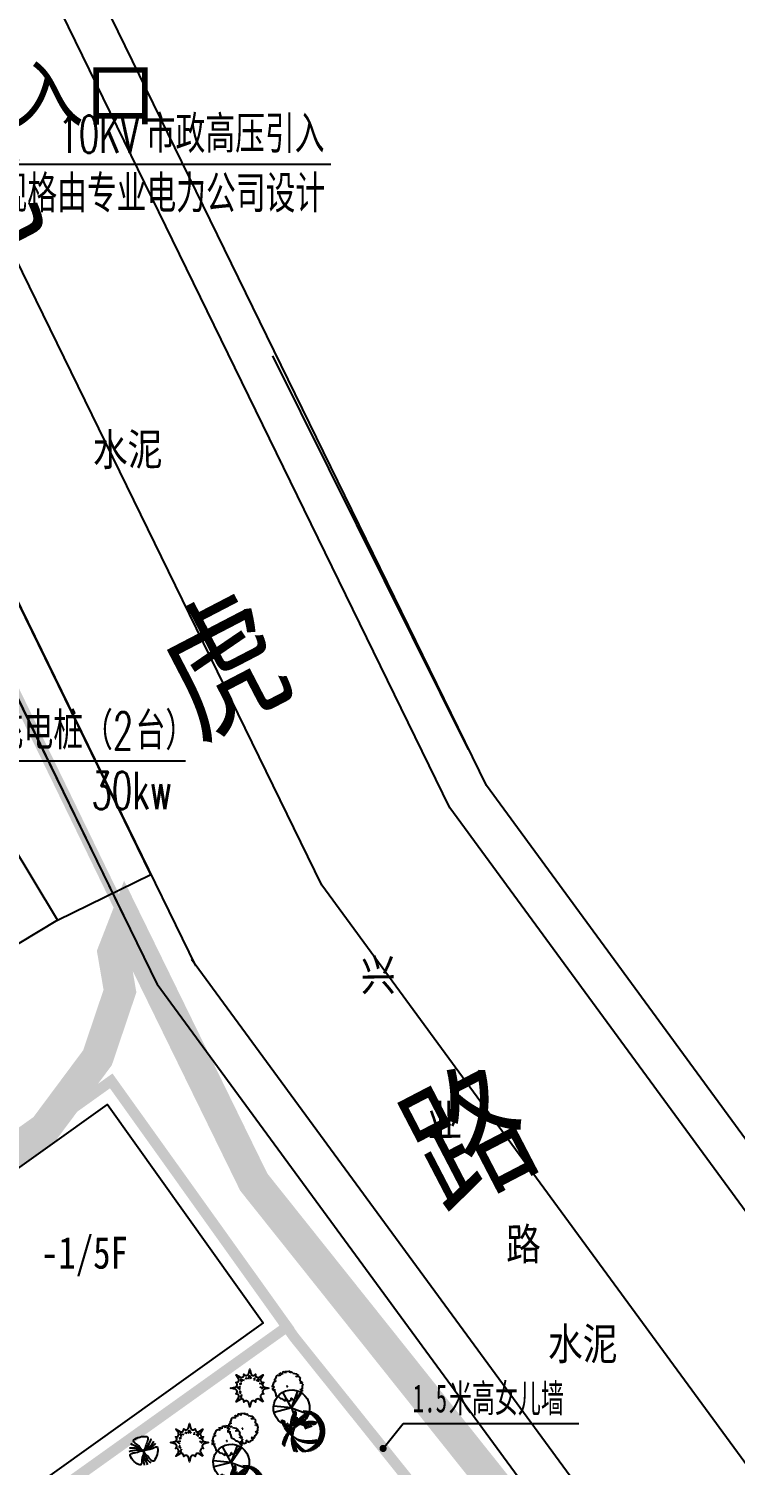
# Model space of a CAD drawing. Extents: x -809667 to 586099, y 3084146 to 3634412.
# Drawn here: x 381329.1 to 381362.3, y 3086139.5 to 3086207 of the extents above; entities that cross this region are included whole.
import ezdxf
from ezdxf.enums import TextEntityAlignment as Align

# ---------------------------------------------------------------- set-up
doc = ezdxf.new("R2010")
doc.units = 0
doc.header["$LTSCALE"] = 0.5
doc.linetypes.add('CONTINOUS', pattern=[0])
doc.layers.get('0').update_dxf_attribs({"linetype": 'CONTINUOUS'})
for name, color, linetype in [('A-S-TREE', 95, 'CONTINUOUS'), ('DIM-动力', 3, 'CONTINUOUS'), ('DIM-照明', 3, 'CONTINUOUS'), ('TREE', 3, 'CONTINUOUS'), ('文字', 7, 'CONTINUOUS'), ('树木', 94, 'CONTINUOUS')]:
    doc.layers.add(name, color=color, linetype=linetype)
doc.styles.add('-宋体', font='', dxfattribs={"width": 0.6})
doc.styles.add('_TEL_DIM', font='SIMPLEX', dxfattribs={"width": 0.8, "height": 3.5, "bigfont": 'HZTXT'})
doc.styles.add('DIMST', font='', dxfattribs={"width": 0.8})
doc.styles.add('HZ', font='', dxfattribs={"width": 0.8})
doc.styles.add('宋体', font='')
doc.styles.get('-宋体').set_extended_font_data('NSimSun')
doc.styles.get('DIMST').set_extended_font_data('SimSun')
doc.styles.get('HZ').set_extended_font_data('NSimSun')
doc.styles.get('宋体').set_extended_font_data('SimSun')

# ---------------------------------------------------------------- blocks, each defined once
blk = doc.blocks.new('TREE1')
at = {"layer": 'A-S-TREE', "color": 0}
for p, q in [((-50, 23), (36, 4021)), ((-49, 22), (-3255, -2371)), ((-50, 23), (-3120, 2586)), ((-49, 23), (-2621, -3042)), ((-50, 23), (629, -3920)), ((-50, 23), (3590, -1636)), ((-50, 23), (3937, -304))]:
    blk.add_line(p, q, dxfattribs=at)
blk.add_ellipse((-50, 22), major_axis=(4000, 0), ratio=0.9999998, dxfattribs=at)
blk = doc.blocks.new('T-7')
at = {"layer": 'TREE', "color": 8, "ltscale": 200, "xscale": 0.4020618556701031, "yscale": 0.4020618556701031, "zscale": 0.4020618556701031, "rotation": 199.2879054791862}
blk.add_blockref('TREE1', (4, 110), dxfattribs=at)
blk = doc.blocks.new('红枫')
at = {"color": 0}
blk.add_lwpolyline([(1297, -1371), (924, -1143, 0.6654953), (552, -1412, 0.6654953), (98, -1485), (-4, -1910), (-107, -1485, 0.6654953), (-561, -1412, 0.6654953), (-933, -1143), (-1306, -1371), (-1078, -998, 0.6654953), (-1348, -625, 0.6654953), (-1420, -172), (-1845, -69), (-1420, 34, 0.6654953), (-1348, 487, 0.6654953), (-1078, 859), (-1306, 1233), (-933, 1005, 0.6654953), (-561, 1274, 0.6654953), (-107, 1347), (-4, 1772), (98, 1347, 0.6654953), (552, 1274, 0.6654953), (924, 1005), (1297, 1233), (1069, 859, 0.6654953), (1339, 487, 0.6654953), (1411, 34), (1836, -69), (1411, -172, 0.6654953), (1339, -625, 0.6654953), (1069, -998)], format="xyb", close=True, dxfattribs=at)
blk.add_lwpolyline([(1297, -1371), (924, -1143, 0.6654953), (552, -1412, 0.6654953), (98, -1485), (-4, -1910), (-107, -1485, 0.6654953), (-561, -1412, 0.6654953), (-933, -1143), (-1306, -1371), (-1078, -998, 0.6654953), (-1348, -625, 0.6654953), (-1420, -172), (-1845, -69), (-1420, 34, 0.6654953), (-1348, 487, 0.6654953), (-1078, 859), (-1306, 1233), (-933, 1005, 0.6654953), (-561, 1274, 0.6654953), (-107, 1347), (-4, 1772), (98, 1347, 0.6654953), (552, 1274, 0.6654953), (924, 1005), (1297, 1233), (1069, 859, 0.6654953), (1339, 487, 0.6654953), (1411, 34), (1836, -69), (1411, -172, 0.6654953), (1339, -625, 0.6654953), (1069, -998)], format="xyb", close=True, dxfattribs=at)
for points in [[(-885, 61), (-1188, -9), (-931, -172)], [(-783, 372), (-962, 364), (-908, 217)], [(-783, 497), (-869, 784), (-550, 714)], [(-231, 823), (-394, 901), (-417, 777)], [(-137, 808), (-20, 1111), (120, 855)], [(462, 676), (478, 886), (369, 808)], [(618, 676), (836, 808), (797, 528)], [(891, 411), (1085, 388), (1023, 271)], [(968, 69), (1218, -32), (1085, -141)], [(-892, -336), (-994, -484), (-846, -561)], [(-783, -678), (-892, -911), (-737, -896)]]:
    blk.add_lwpolyline(points, dxfattribs=at)
blk = doc.blocks.new('03')
at = {"layer": '树木', "color": 0}
for p, q in [((-0.875, 1.043), (-1.045, 0.699)), ((-0.794, 1.14), (-0.951, 0.823)), ((-0.728, 1.204), (-0.881, 0.896)), ((-0.86, 0.779), (-0.766, 0.877)), ((-0.67, 1.254), (-0.82, 0.951)), ((-0.616, 1.295), (-0.765, 0.994)), ((-0.566, 1.329), (-0.714, 1.031)), ((-0.518, 1.358), (-0.665, 1.062)), ((-0.472, 1.383), (-0.618, 1.088)), ((-0.428, 1.405), (-0.573, 1.111)), ((-0.385, 1.424), (-0.53, 1.131)), ((-0.343, 1.441), (-0.488, 1.149)), ((-0.303, 1.456), (-0.447, 1.164)), ((-0.263, 1.468), (-0.407, 1.178)), ((-0.224, 1.479), (-0.367, 1.189)), ((-0.186, 1.489), (-0.329, 1.199)), ((-0.302, 0.9), (-0.254, 0.932)), ((-0.148, 1.496), (-0.291, 1.208)), ((-0.289, 0.833), (-0.251, 0.857)), ((-0.112, 1.503), (-0.254, 1.215)), ((-0.254, 0.932), (-0.216, 0.957)), ((-0.251, 0.857), (-0.221, 0.874)), ((-0.221, 0.874), (-0.196, 0.885)), ((-0.076, 1.508), (-0.218, 1.221)), ((-0.216, 0.957), (-0.187, 0.974)), ((-0.197, 1.084), (-0.062, 1.101)), ((-0.196, 0.885), (-0.172, 0.891)), ((-0.187, 0.974), (-0.161, 0.985)), ((-0.04, 1.512), (-0.182, 1.225)), ((-0.172, 0.891), (-0.147, 0.893)), ((-0.161, 0.985), (-0.138, 0.991)), ((-0.005, 1.516), (-0.147, 1.229)), ((-0.147, 0.893), (-0.118, 0.892)), ((-0.138, 0.991), (-0.113, 0.992)), ((-0.118, 0.892), (-0.081, 0.889)), ((-0.113, 0.992), (-0.083, 0.991)), ((0.029, 1.518), (-0.112, 1.231)), ((-0.083, 0.991), (-0.047, 0.988)), ((0.063, 1.519), (-0.078, 1.232)), ((0.097, 1.519), (-0.045, 1.233)), ((0.13, 1.518), (-0.011, 1.232)), ((0.163, 1.516), (0.021, 1.231)), ((0.195, 1.513), (0.054, 1.229)), ((0.227, 1.51), (0.086, 1.225)), ((0.258, 1.506), (0.117, 1.221)), ((0.289, 1.501), (0.148, 1.217)), ((0.32, 1.495), (0.179, 1.211)), ((0.35, 1.488), (0.209, 1.205)), ((0.38, 1.481), (0.239, 1.198)), ((0.409, 1.473), (0.269, 1.19)), ((0.438, 1.464), (0.298, 1.182)), ((0.467, 1.455), (0.327, 1.173)), ((0.496, 1.445), (0.356, 1.163)), ((0.524, 1.434), (0.384, 1.152)), ((0.552, 1.423), (0.412, 1.141)), ((0.579, 1.411), (0.44, 1.129)), ((0.606, 1.398), (0.467, 1.117)), ((0.633, 1.384), (0.494, 1.104)), ((0.66, 1.37), (0.521, 1.09)), ((0.686, 1.355), (0.547, 1.075)), ((0.712, 1.34), (0.573, 1.06)), ((0.737, 1.324), (0.598, 1.044)), ((0.762, 1.307), (0.624, 1.028)), ((0.787, 1.289), (0.649, 1.01)), ((0.811, 1.271), (0.673, 0.992)), ((0.835, 1.252), (0.697, 0.974)), ((0.859, 1.233), (0.721, 0.954)), ((0.883, 1.212), (0.745, 0.934)), ((0.906, 1.191), (0.768, 0.913)), ((0.928, 1.169), (0.791, 0.892)), ((0.95, 1.146), (0.813, 0.869)), ((0.972, 1.123), (0.835, 0.846)), ((0.994, 1.098), (0.857, 0.822)), ((1.015, 1.073), (0.878, 0.797)), ((1.035, 1.047), (0.899, 0.771)), ((1.055, 1.02), (0.919, 0.744)), ((1.075, 0.992), (0.939, 0.717)), ((1.094, 0.963), (0.958, 0.688)), ((1.112, 0.933), (0.977, 0.658)), ((1.13, 0.902), (0.995, 0.628)), ((1.148, 0.869), (1.012, 0.596)), ((-1.175, 0.191), (-1.137, 0.321)), ((-1.07, 0.184), (-1.066, 0.208)), ((-1.07, 0.157), (-1.07, 0.184)), ((-1.066, 0.123), (-1.07, 0.157)), ((-1.066, 0.208), (-1.058, 0.232)), ((-1.059, 0.078), (-1.066, 0.123)), ((-1.048, 0.021), (-1.059, 0.078)), ((-1.058, 0.232), (-1.045, 0.259)), ((-1.045, 0.259), (-1.028, 0.291)), ((-0.992, 0.113), (-0.988, 0.137)), ((-0.992, 0.086), (-0.992, 0.113)), ((-0.988, 0.052), (-0.992, 0.086)), ((-0.988, 0.137), (-0.98, 0.161)), ((-0.981, 0.007), (-0.988, 0.052)), ((-0.97, -0.05), (-0.981, 0.007)), ((-0.98, 0.161), (-0.967, 0.188)), ((-0.967, 0.188), (-0.95, 0.22)), ((-0.886, 0.022), (-0.881, 0.063)), ((-0.882, -0.016), (-0.886, 0.022)), ((-0.881, 0.063), (-0.867, 0.112)), ((-0.867, 0.112), (-0.846, 0.174)), ((-0.846, 0.174), (-0.816, 0.254)), ((-0.825, 0.57), (-0.808, 0.625)), ((-0.808, 0.625), (-0.795, 0.668)), ((-0.795, 0.668), (-0.782, 0.7)), ((-0.789, 0.471), (-0.772, 0.526)), ((-0.782, 0.7), (-0.769, 0.724)), ((-0.781, -0.035), (-0.776, 0.006)), ((-0.776, 0.006), (-0.763, 0.055)), ((-0.772, 0.526), (-0.759, 0.569)), ((-0.769, 0.724), (-0.755, 0.744)), ((-0.763, 0.055), (-0.741, 0.118)), ((-0.759, 0.569), (-0.746, 0.601)), ((-0.755, 0.744), (-0.737, 0.761)), ((-0.746, 0.601), (-0.733, 0.625)), ((-0.741, 0.118), (-0.711, 0.197)), ((-0.737, 0.761), (-0.713, 0.779)), ((-0.733, 0.625), (-0.719, 0.645)), ((-0.719, 0.645), (-0.701, 0.662)), ((-0.713, 0.779), (-0.683, 0.8)), ((-0.711, 0.308), (-0.708, 0.371)), ((-0.708, 0.371), (-0.704, 0.42)), ((-0.704, 0.42), (-0.696, 0.46)), ((-0.701, 0.662), (-0.677, 0.68)), ((-0.696, 0.46), (-0.681, 0.495)), ((-0.681, 0.495), (-0.658, 0.529)), ((-0.677, 0.68), (-0.647, 0.701)), ((-0.658, 0.529), (-0.623, 0.567)), ((-0.658, -0.001), (-0.636, 0.061)), ((-0.644, 0.21), (-0.642, 0.272)), ((-0.642, 0.272), (-0.637, 0.322)), ((-0.637, 0.322), (-0.629, 0.362)), ((-0.636, 0.061), (-0.606, 0.141)), ((-0.629, 0.362), (-0.615, 0.396)), ((-0.623, 0.567), (-0.576, 0.612)), ((-0.615, 0.396), (-0.591, 0.43)), ((-0.591, 0.43), (-0.557, 0.468)), ((-0.577, 0.111), (-0.575, 0.174)), ((-0.576, 0.612), (-0.512, 0.669)), ((-0.575, 0.174), (-0.571, 0.223)), ((-0.571, 0.223), (-0.563, 0.263)), ((-0.564, -0.042), (-0.542, 0.02)), ((-0.563, 0.263), (-0.548, 0.298)), ((-0.557, 0.468), (-0.509, 0.513)), ((-0.548, 0.298), (-0.525, 0.332)), ((-0.542, 0.02), (-0.512, 0.1)), ((-0.525, 0.332), (-0.49, 0.369)), ((-0.513, 0.031), (-0.511, 0.094)), ((-0.511, 0.094), (-0.507, 0.143)), ((-0.509, 0.513), (-0.445, 0.57)), ((-0.507, 0.143), (-0.498, 0.183)), ((-0.498, 0.183), (-0.484, 0.218)), ((-0.49, 0.369), (-0.442, 0.414)), ((-0.484, 0.218), (-0.46, 0.252)), ((-0.46, 0.252), (-0.426, 0.289)), ((-0.442, 0.414), (-0.379, 0.471)), ((-0.426, 0.289), (-0.378, 0.334)), ((-0.4, 0.285), (-0.358, 0.332)), ((-0.399, 0.387), (-0.358, 0.435)), ((-0.388, 0.506), (-0.347, 0.553)), ((-0.378, 0.625), (-0.337, 0.672)), ((-0.378, 0.334), (-0.314, 0.391)), ((-0.358, 0.435), (-0.323, 0.47)), ((-0.358, 0.332), (-0.324, 0.368)), ((-0.347, 0.553), (-0.313, 0.589)), ((-0.337, 0.801), (-0.289, 0.833)), ((-0.337, 0.672), (-0.302, 0.707)), ((-0.324, 0.368), (-0.292, 0.394)), ((-0.323, 0.47), (-0.292, 0.496)), ((-0.313, 0.589), (-0.281, 0.615)), ((-0.302, 0.707), (-0.271, 0.733)), ((-0.292, 0.496), (-0.259, 0.514)), ((-0.292, 0.394), (-0.259, 0.411)), ((-0.281, 0.615), (-0.248, 0.632)), ((-0.271, 0.733), (-0.237, 0.751)), ((-0.259, 0.514), (-0.219, 0.525)), ((-0.259, 0.411), (-0.219, 0.423)), ((-0.248, 0.632), (-0.208, 0.644)), ((-0.237, 0.751), (-0.198, 0.763)), ((-0.219, 0.525), (-0.169, 0.533)), ((-0.219, 0.423), (-0.169, 0.43)), ((-0.208, 0.644), (-0.158, 0.651)), ((-0.198, 0.763), (-0.148, 0.77)), ((-0.169, 0.533), (-0.103, 0.538)), ((-0.169, 0.43), (-0.104, 0.435)), ((-0.158, 0.651), (-0.092, 0.656)), ((-0.148, 0.77), (-0.082, 0.775)), ((-0.104, 0.435), (-0.018, 0.439)), ((-0.103, 0.538), (-0.018, 0.542)), ((-0.092, 0.656), (-0.007, 0.66)), ((-0.082, 0.775), (0.003, 0.779)), ((1.165, 0.835), (1.029, 0.562)), ((1.181, 0.8), (1.046, 0.528)), ((1.196, 0.764), (1.061, 0.492)), ((1.211, 0.725), (1.076, 0.454)), ((1.224, 0.685), (1.09, 0.415)), ((1.237, 0.643), (1.103, 0.373)), ((1.248, 0.599), (1.115, 0.33)), ((1.259, 0.552), (1.126, 0.284)), ((1.267, 0.502), (1.135, 0.235)), ((1.256, 0.074), (1.135, -0.17)), ((1.274, 0.449), (1.143, 0.183)), ((1.273, 0.175), (1.147, -0.078)), ((1.279, 0.391), (1.149, 0.127)), ((1.282, 0.328), (1.152, 0.066)), ((1.28, 0.257), (1.152, -0.001)), ((-0.969, -0.678), (-1.039, -0.562)), ((-0.93, -0.537), (-0.942, -0.502)), ((-0.919, -0.564), (-0.93, -0.537)), ((-0.908, -0.586), (-0.919, -0.564)), ((-0.893, -0.606), (-0.908, -0.586)), ((-0.872, -0.624), (-0.893, -0.606)), ((-0.871, -0.055), (-0.882, -0.016)), ((-0.845, -0.645), (-0.872, -0.624)), ((-0.852, -0.1), (-0.871, -0.055)), ((-0.825, -0.157), (-0.852, -0.1)), ((-0.807, -0.67), (-0.845, -0.645)), ((-0.825, -0.529), (-0.837, -0.494)), ((-0.814, -0.556), (-0.825, -0.529)), ((-0.803, -0.578), (-0.814, -0.556)), ((-0.758, -0.701), (-0.807, -0.67)), ((-0.788, -0.597), (-0.803, -0.578)), ((-0.767, -0.616), (-0.788, -0.597)), ((-0.778, -0.072), (-0.781, -0.035)), ((-0.766, -0.112), (-0.778, -0.072)), ((-0.733, -0.449), (-0.77, -0.372)), ((-0.74, -0.637), (-0.767, -0.616)), ((-0.747, -0.157), (-0.766, -0.112)), ((-0.72, -0.214), (-0.747, -0.157)), ((-0.703, -0.661), (-0.74, -0.637)), ((-0.702, -0.507), (-0.733, -0.449)), ((-0.653, -0.692), (-0.703, -0.661)), ((-0.675, -0.55), (-0.702, -0.507)), ((-0.676, -0.091), (-0.671, -0.05)), ((-0.673, -0.129), (-0.676, -0.091)), ((-0.648, -0.582), (-0.675, -0.55)), ((-0.662, -0.168), (-0.673, -0.129)), ((-0.671, -0.05), (-0.658, -0.001)), ((-0.642, -0.214), (-0.662, -0.168)), ((-0.62, -0.411), (-0.658, -0.334)), ((-0.618, -0.605), (-0.648, -0.582)), ((-0.615, -0.27), (-0.642, -0.214)), ((-0.589, -0.469), (-0.62, -0.411)), ((-0.582, -0.623), (-0.618, -0.605)), ((-0.562, -0.512), (-0.589, -0.469)), ((-0.582, -0.132), (-0.577, -0.091)), ((-0.579, -0.17), (-0.582, -0.132)), ((-0.536, -0.64), (-0.582, -0.623)), ((-0.568, -0.209), (-0.579, -0.17)), ((-0.577, -0.091), (-0.564, -0.042)), ((-0.549, -0.255), (-0.568, -0.209)), ((-0.535, -0.543), (-0.562, -0.512)), ((-0.522, -0.311), (-0.549, -0.255)), ((-0.507, -0.373), (-0.545, -0.296)), ((-0.476, -0.659), (-0.536, -0.64)), ((-0.506, -0.567), (-0.535, -0.543)), ((-0.476, -0.431), (-0.507, -0.373)), ((-0.469, -0.585), (-0.506, -0.567)), ((-0.449, -0.474), (-0.476, -0.431)), ((-0.423, -0.602), (-0.469, -0.585)), ((-0.413, -0.332), (-0.451, -0.255)), ((-0.422, -0.505), (-0.449, -0.474)), ((-0.363, -0.621), (-0.423, -0.602)), ((-0.393, -0.529), (-0.422, -0.505)), ((-0.382, -0.39), (-0.413, -0.332)), ((-0.356, -0.547), (-0.393, -0.529)), ((-0.355, -0.433), (-0.382, -0.39)), ((-0.31, -0.564), (-0.356, -0.547)), ((-0.328, -0.465), (-0.355, -0.433)), ((-0.299, -0.488), (-0.328, -0.465)), ((-0.25, -0.583), (-0.31, -0.564)), ((-0.262, -0.506), (-0.299, -0.488)), ((-0.216, -0.524), (-0.262, -0.506)), ((-0.156, -0.542), (-0.216, -0.524)), ((1.213, -0.081), (1.117, -0.275))]:
    blk.add_line(p, q, dxfattribs=at)
for centre, radius, start, end in [((1.13, 1.067), 2.01, 184.59177, 196.25179), ((1.529, 0.053), 2.01, 145.48401, 157.14403), ((0.455, 1.367), 2.01, 212.16698, 223.827), ((0.29, 0.822), 1.136, 196.25179, 217.13248), ((1.471, 1.716), 2.616, 217.13248, 227.84647), ((2.203, 0.341), 2.616, 178.02471, 188.7387), ((0.723, 0.392), 1.136, 157.14403, 178.02471), ((-1.525, 1.295), 2.429, 320.66259, 328.38436), ((-1.695, 1.287), 2.564, 324.07016, 331.6293), ((-0.615, 0.978), 1.543, 310.31558, 321.69699), ((-0.949, 1.103), 1.865, 321.66163, 330.58291), ((-0.255, 0.733), 1.141, 313.36984, 333.29532), ((-1.525, 1.295), 2.429, 328.38436, 336.10612), ((-1.695, 1.287), 2.564, 331.6293, 339.18844), ((-0.615, 0.978), 1.543, 321.69699, 333.0784), ((-0.949, 1.103), 1.865, 330.58291, 340.60142), ((-1.525, 1.295), 2.429, 336.10612, 341.99961), ((-1.695, 1.287), 2.564, 339.18844, 344.04936), ((-0.615, 0.978), 1.543, 333.0784, 341.8041), ((-1.037, 1.127), 2.015, 333.29532, 346.12813), ((-1.695, 1.287), 2.564, 344.04936, 348.91028), ((-1.525, 1.295), 2.429, 341.99961, 346.93833), ((-0.949, 1.103), 1.865, 340.60142, 347.74902), ((-0.615, 0.978), 1.543, 341.8041, 348.66506), ((-0.719, 1.316), 2.01, 259.20069, 270.86071), ((-0.176, 0.762), 1.136, 223.827, 244.70769), ((-0.706, 0.442), 1.136, 270.86071, 291.7414), ((0.457, 2.1), 2.616, 244.70769, 255.42168), ((2.109, 0.327), 2.521, 188.7387, 199.65315), ((1.426, 0.349), 1.865, 199.02366, 207.94494), ((1.834, 0.799), 2.429, 206.94591, 214.66767), ((1.894, 0.958), 2.564, 210.35347, 217.91262), ((1.177, 0.094), 1.543, 196.59889, 207.9803), ((1.407, 1.646), 2.521, 227.84647, 238.76092), ((-1.254, 1.817), 2.616, 291.7414, 302.45539), ((0.808, -0.138), 1.141, 199.65315, 219.57863), ((1.426, 0.349), 1.865, 207.94494, 216.86622), ((0.433, 2.009), 2.521, 255.42168, 266.33613), ((1.177, 0.094), 1.543, 207.9803, 219.36171), ((1.834, 0.799), 2.429, 214.66767, 222.38943), ((1.894, 0.958), 2.564, 217.91262, 225.47176), ((0.863, 1.233), 1.865, 238.13143, 247.05271), ((0.896, 1.839), 2.429, 246.05367, 253.77543), ((1.426, 0.349), 1.865, 216.86622, 226.88474), ((0.842, 2.001), 2.564, 249.46124, 257.02038), ((0.831, 0.877), 1.543, 235.70666, 247.08806), ((0.142, 1.391), 1.865, 265.70664, 274.62791), ((1.834, 0.799), 2.429, 222.38943, 228.28292), ((-0.11, 1.943), 2.429, 273.62888, 281.35064), ((-0.232, 2.062), 2.564, 277.03645, 284.59559), ((0.278, 1.061), 1.543, 263.28187, 274.66327), ((0.691, 0.465), 1.141, 238.76092, 258.6864), ((0.863, 1.233), 1.865, 247.05271, 255.97398), ((-1.203, 1.737), 2.521, 302.45539, 313.36984), ((0.896, 1.839), 2.429, 253.77543, 261.4972), ((0.831, 0.877), 1.543, 247.08806, 258.46947), ((0.842, 2.001), 2.564, 257.02038, 264.57952), ((0.345, 0.631), 1.141, 266.33613, 286.26161), ((0.142, 1.391), 1.865, 274.62791, 283.54919), ((-0.949, 1.103), 1.865, 312.74035, 321.66163), ((-0.11, 1.943), 2.429, 281.35064, 289.07241), ((0.278, 1.061), 1.543, 274.66327, 286.04468), ((0.863, 1.233), 1.865, 255.97398, 265.9925), ((-0.232, 2.062), 2.564, 284.59559, 292.15473), ((0.863, 1.323), 2.015, 258.6864, 271.51921), ((0.831, 0.877), 1.543, 258.46947, 267.19518), ((0.896, 1.839), 2.429, 261.4972, 267.39069), ((0.142, 1.391), 1.865, 283.54919, 293.56771), ((0.842, 2.001), 2.564, 264.57952, 269.44044), ((0.1, 1.47), 2.015, 286.26161, 299.09442), ((-0.11, 1.943), 2.429, 289.07241, 294.9659), ((0.278, 1.061), 1.543, 286.04468, 294.77039), ((0.863, 1.233), 1.865, 265.9925, 273.1401), ((-0.232, 2.062), 2.564, 292.15473, 297.01565), ((0.831, 0.877), 1.543, 267.19518, 274.05614), ((0.896, 1.839), 2.429, 267.39069, 272.3294), ((0.842, 2.001), 2.564, 269.44044, 274.30136), ((0.142, 1.391), 1.865, 293.56771, 300.71531), ((-0.11, 1.943), 2.429, 294.9659, 299.90461), ((0.278, 1.061), 1.543, 294.77039, 301.63135), ((-0.232, 2.062), 2.564, 297.01565, 301.87657), ((1.483, 0.42), 2.015, 219.57863, 232.41145), ((1.177, 0.094), 1.543, 219.36171, 228.08742), ((1.894, 0.958), 2.564, 225.47176, 230.33268), ((1.177, 0.094), 1.543, 228.08742, 234.94837), ((1.426, 0.349), 1.865, 226.88474, 234.03234), ((1.834, 0.799), 2.429, 228.28292, 233.22164), ((1.894, 0.958), 2.564, 230.33268, 235.1936)]:
    blk.add_arc(centre, radius, start, end, dxfattribs=at)
blk = doc.blocks.new('*E54')
at = {"layer": 'TREE', "color": 0}
blk.add_ellipse((-2.37, 3.56), major_axis=(2.7, 1.39), ratio=1, start_param=0.518575, end_param=0.519414, dxfattribs=at)
blk = doc.blocks.new('A$C4C586FE1')
at = {"layer": 'TREE', "color": 0}
for p, q in [((1100, 2801), (873, 2660)), ((1294, 2743), (1193, 2819)), ((1261, 2599), (1294, 2743)), ((1418, 2836), (1389, 2617)), ((1787, 2660), (1418, 2836)), ((173, 1443), (0, 1425)), ((0, 1425), (27, 1279)), ((6, 1547), (198, 1550)), ((171, 1878), (16, 1628)), ((208, 2079), (171, 1878)), ((198, 1550), (173, 1443)), ((330, 2136), (208, 2079)), ((514, 2441), (288, 2276)), ((288, 2276), (288, 2250)), ((288, 2250), (484, 2157)), ((422, 2031), (330, 2136)), ((484, 2157), (422, 2031)), ((570, 2555), (514, 2441)), ((785, 2557), (585, 2566)), ((842, 2436), (785, 2557)), ((885, 2449), (842, 2436)), ((873, 2660), (885, 2449)), ((1389, 2617), (1261, 2599)), ((1875, 2686), (1787, 2660)), ((2108, 2532), (1875, 2686)), ((2261, 2516), (2108, 2532)), ((2273, 2551), (2261, 2516)), ((2411, 2297), (2336, 2500)), ((2434, 2275), (2411, 2297)), ((2565, 2086), (2434, 2275)), ((2577, 1905), (2565, 2086)), ((2688, 2051), (2577, 1905)), ((2666, 1735), (2772, 1843)), ((2724, 1646), (2666, 1735)), ((2799, 1744), (2724, 1646)), ((2788, 1244), (2821, 1629)), ((27, 1279), (67, 1102)), ((67, 988), (67, 1102)), ((67, 988), (157, 906)), ((335, 852), (122, 842)), ((123, 841), (320, 727)), ((157, 906), (291, 931)), ((291, 931), (335, 852)), ((320, 727), (414, 564)), ((414, 564), (369, 464)), ((513, 326), (783, 402)), ((827, 368), (610, 253)), ((783, 402), (827, 368)), ((1176, 133), (821, 132)), ((1176, 133), (1302, 10)), ((1302, 10), (1413, 132)), ((1413, 132), (1432, 0)), ((1540, 5), (1587, 59)), ((1587, 59), (1859, 85)), ((1826, 254), (2000, 124)), ((1859, 85), (1826, 254)), ((2130, 415), (2352, 350)), ((2132, 192), (2130, 415)), ((2275, 501), (2371, 599)), ((2419, 413), (2275, 501)), ((2371, 599), (2563, 580)), ((2632, 1202), (2788, 1244)), ((2635, 1086), (2632, 1202)), ((2775, 1105), (2635, 1086)), ((2643, 702), (2702, 978)), ((2702, 978), (2775, 1105))]:
    blk.add_line(p, q, dxfattribs=at)
at = {"layer": 'TREE', "color": 0, "extrusion": (0, 0, -1)}
for major_axis, start_param, end_param in [((1003, 1003), -1.0118049, -0.9451144), ((1003, 1003), 4.0179908, 4.0754248), ((1003, 1003), -1.4266291, -1.4132158), ((1003, 1003), -0.1392478, -0.0819607), ((839, 1144), 0.475418, 0.6338348), ((1003, 1003), 0.553886, 0.636541), ((839, 1143), 3.2004333, 3.3408831), ((839, 1144), 2.942836, 3.1151568), ((1003, 1003), 2.2703374, 2.3464274), ((1003, 1003), 1.8291007, 1.9341647), ((1003, 1003), 1.5734012, 1.6381533), ((1003, 1003), 1.3149332, 1.4176353)]:
    blk.add_ellipse((1418, 1418), major_axis=major_axis, ratio=1, start_param=start_param, end_param=end_param, dxfattribs=at)
at = {"layer": 'TREE', "color": 0, "linetype": 'Continuous'}
for start_param, end_param in [(0.0134102, 3.1550028), (3.1550028, 6.2965955)]:
    blk.add_ellipse((1466, 1447), major_axis=(19.2, 19.2), ratio=1, start_param=start_param, end_param=end_param, dxfattribs=at)
at = {"layer": 'TREE', "color": 8, "linetype": 'CONTINOUS', "extrusion": (0, 0, -1), "xscale": 467.4085850556439, "yscale": 467.4085850556439, "zscale": -467.4085850556439, "rotation": 278.9250190116231}
blk.add_blockref('*E54', (-2893, 66), dxfattribs=at)
blk = doc.blocks.new('白玉兰')
at = {"color": 0}
for centre, radius, start, end in [((-559, -2135), 2214, 76.70325, 111.40179), ((-1148, -2037), 2310, 61.625, 95.14911), ((-4729, -6984), 8429, 56.1879, 65.279), ((4371, -556), 4392, 172.1708, 190.66767), ((-713, 1844), 1941, 291.82137, 332.63459), ((-478, 2077), 2115, 283.29933, 320.85284), ((-1261, 1665), 2054, 309.39345, 347.16547), ((2827, 107), 2821, 182.25436, 209.88683), ((2146, 475), 2185, 193.30629, 228.41072)]:
    blk.add_arc(centre, radius, start, end, dxfattribs=at)
for points in [[(-33, 16), (-233, 73), (-342, 562), (-1254, 922), (-425, 1375), (-33, 1392), (376, 1386), (477, 1091), (236, 716), (185, 277), (29, 67), (-7, 18)], [(36, -22), (99, -220), (-250, -580), (-51, -1540), (-885, -1095), (-1114, -777), (-1334, -432), (-1142, -186), (-697, -181), (-301, 17), (-41, 2), (21, -1)], [(8, 31), (155, 177), (635, 34), (1395, 653), (1385, -291), (1209, -641), (1004, -995), (697, -939), (487, -546), (129, -287), (22, -49), (-3, 7)]]:
    blk.add_open_spline(points, degree=3, knots=[0, 0, 0, 0, 621.9897777, 1340.9445447, 1869.0077365, 2592.4274553, 2798.699245, 2915.8275963, 3435.2615023, 4029.7712897, 4212.3005181, 4212.3005181, 4212.3005181, 4212.3005181], dxfattribs=at)
blk = doc.blocks.new('23424')
at = {"layer": '文字', "color": 8, "linetype": 'Continuous'}
for p, q in [((382091.434, 3087668.01), (382092.382, 3087669.179)), ((382092.382, 3087669.179), (382100.628, 3087669.179))]:
    blk.add_line(p, q, dxfattribs=at)
at = {"layer": '文字', "color": 8, "linetype": 'Continuous', "flags": 128}
for points in [[(382088.556, 3087694.474), (382030.602, 3087813.085), (382022.455, 3087829.965), (382022.455, 3087829.965)], [(382119.177, 3087667.917), (382096.29, 3087699.147), (382038.698, 3087817.016), (382032.878, 3087829.965), (382032.878, 3087829.074)], [(382117.564, 3087666.735), (382094.571, 3087698.109), (382036.899, 3087816.143), (382031.079, 3087828.202), (382031.079, 3087828.202)], [(381912.248, 3087729.697), (381918.707, 3087733.797), (382022.971, 3087808.807), (382079.34, 3087692.818)], [(382063.096, 3087726.081), (382080.822, 3087689.802)], [(382120.156, 3087651.356), (382088.556, 3087694.474)], [(382122.39, 3087633.083), (382080.822, 3087689.802)]]:
    blk.add_lwpolyline(points, dxfattribs=at)
for points, const_width in [([(381912.248, 3087729.697), (381918.707, 3087733.797), (382022.971, 3087808.807), (382085.251, 3087680.655), (382122.979, 3087633.36), (381994.673, 3087618.736), (381946.121, 3087613.203), (381925.771, 3087600.48), (381864.955, 3087697.754), (381885.305, 3087710.477), (381885.305, 3087710.477), (381885.305, 3087710.477), (381912.248, 3087729.697)], 0.5), ([(381946.121, 3087613.203), (381994.673, 3087618.736), (382122.979, 3087633.36), (382085.357, 3087680.522), (382079.341, 3087692.816), (382078.756, 3087691.314), (382079.068, 3087689.497), (382078.011, 3087686.364), (382075.533, 3087683.035), (382011.093, 3087637.014), (382008.188, 3087643.04), (381997.553, 3087635.653), (381988.443, 3087636.172), (381958.673, 3087631.192)], 1.5)]:
    blk.add_lwpolyline(points, dxfattribs=dict(at, const_width=const_width))
for points in [[(382051.851, 3087722.933, 0.364137), (382047.696, 3087713.782), (382057.396, 3087690.195, 0.483298), (382066.433, 3087687.595), (382066.995, 3087687.934), (382059.276, 3087700.736), (382068.14, 3087706.081), (382076.128, 3087692.834), (382080.519, 3087694.979), (382066.856, 3087722.941, 0.392415), (382059.242, 3087725.88), (382051.851, 3087722.933)], [(382051.851, 3087722.933), (382059.242, 3087725.88, -0.392415), (382066.856, 3087722.941), (382082.619, 3087690.68), (382082.62, 3087690.678)], [(382100.035, 3087657.278), (382101.516, 3087658.461, 0.402203), (382102.247, 3087663.951), (382082.436, 3087690.984)]]:
    blk.add_lwpolyline(points, format="xyb", dxfattribs=at)
at = {"layer": '文字', "color": 8, "linetype": 'Continuous'}
blk.add_lwpolyline([(382086.241, 3087719.34), (382095.427, 3087700.842)], dxfattribs=at)
blk.add_lwpolyline([(382068.14, 3087706.081), (382076.128, 3087692.834), (382067.264, 3087687.489), (382059.276, 3087700.736)], close=True, dxfattribs=at)
at = {"layer": '文字', "color": 8, "linetype": 'Continuous', "const_width": 0.5, "flags": 128}
for points in [[(382031.375, 3087651.509), (382078.657, 3087685.277), (382087.259, 3087673.233), (382095.357, 3087663.139), (382111.738, 3087642.615), (382108.052, 3087633.691), (382034.372, 3087625.273)], [(382045.953, 3087661.92), (382078.657, 3087685.277), (382086.92, 3087673.728), (382073.899, 3087664.429), (382074.771, 3087663.208), (382072.167, 3087661.349), (382071.295, 3087662.569), (382056.81, 3087652.224), (382057.682, 3087651.004), (382055.077, 3087649.144)]]:
    blk.add_lwpolyline(points, close=True, dxfattribs=at)
at = {"layer": '文字', "color": 8, "linetype": 'Continuous', "flags": 128}
blk.add_lwpolyline([(382047.069, 3087661.734), (382078.481, 3087684.167), (382085.804, 3087673.914), (382072.783, 3087664.615), (382073.655, 3087663.394), (382072.353, 3087662.465), (382071.481, 3087663.685), (382055.694, 3087652.41), (382056.566, 3087651.19), (382055.264, 3087650.26)], close=True, dxfattribs=at)
at = {"layer": '文字', "color": 8, "linetype": 'Continuous', "const_width": 0.167}
blk.add_lwpolyline([(382091.381, 3087667.945, 1), (382091.486, 3087668.075, 1)], format="xyb", close=True, dxfattribs=at)
at = {"layer": '文字', "color": 8, "linetype": 'Continuous'}
for name, p, xscale, yscale, zscale in [('红枫', (382085.17, 3087670.875), 0.000487636998295784, 0.000487636998295784, 0.04876370063039211), ('T-7', (382087.119, 3087669.856), 0.0005279999999329448, 0.0005279999999329448, 0.0005279999999329448), ('红枫', (382082.337, 3087668.318), 0.000487636998295784, 0.000487636998295784, 0.04876370063039211), ('白玉兰', (382080.174, 3087667.894), 0.0004880798049271107, 0.0004880798049271107, 0.04880798235096967), ('T-7', (382084.285, 3087667.299), 0.0005279999999329448, 0.0005279999999329448, 0.0005279999999329448)]:
    blk.add_blockref(name, p, dxfattribs=dict(at, xscale=xscale, yscale=yscale, zscale=zscale))
for name, p, xscale, yscale, zscale, rotation in [('A$C4C586FE1', (382087.776, 3087671.504), 0.0005, 0.0005, 0.0005, 169.6965101826048), ('03', (382087.489, 3087668.769), 0.8, 0.8, 0.8, 292.8030004997092), ('A$C4C586FE1', (382085.676, 3087669.522), 0.0005, 0.0005, 0.0005, 169.6965101826048), ('A$C4C586FE1', (382084.943, 3087668.948), 0.0005, 0.0005, 0.0005, 169.6965101826048), ('03', (382084.656, 3087666.213), 0.8, 0.8, 0.8, 292.8030004997092)]:
    blk.add_blockref(name, p, dxfattribs=dict(at, xscale=xscale, yscale=yscale, zscale=zscale, rotation=rotation))
at = {"layer": '文字', "color": 8, "linetype": 'Continuous', "style": '宋体'}
blk.add_text('办公出入口', height=2.5, dxfattribs=at).set_placement((382072.271, 3087731.672), align=Align.MIDDLE)
at = {"layer": '文字', "color": 8, "linetype": 'Continuous', "style": 'HZ', "width": 0.8}
blk.add_text('水泥', height=1.5, rotation=0.8, dxfattribs=at).set_placement((382079.425, 3087714.969, 0.716), align=Align.MIDDLE)
for s, p in [('兴', (382090.393, 3087689.492, 0.715)), ('业', (382093.517, 3087682.644, 0.715)), ('路', (382097.22, 3087676.847, 0.715))]:
    blk.add_text(s, height=1.5, rotation=0.8, dxfattribs=at).set_placement(p)
for s, p in [('-1/5F', (382077.4, 3087677.085)), ('水泥', (382100.816, 3087672.951))]:
    blk.add_text(s, height=1.5, dxfattribs=at).set_placement(p, align=Align.MIDDLE)
at = {"layer": '文字', "color": 8, "linetype": 'Continuous', "style": '-宋体', "width": 0.6}
for s, p in [('1.5', (382092.824, 3087669.704)), ('米高女儿墙', (382094.525, 3087669.704))]:
    blk.add_text(s, height=1.3217, dxfattribs=at).set_placement(p)
at = {"layer": '文字', "color": 8, "linetype": 'Continuous', "insert": (382068.794, 3087727.991, 0.716), "char_height": 5, "width": 162.80629, "attachment_point": 1, "rotation": 27.48335, "style": 'DIMST'}
blk.add_mtext('{\\fSimHei|b0|i0|c134|p49;老\\P\\P\\P虎\\P\\P\\P路}', dxfattribs=at)

msp = doc.modelspace()

# ---------------------------------------------------------------- linework, layer by layer
at = {"layer": 'DIM-动力', "linetype": 'Continuous'}
msp.add_line((381318.474, 3086172.612), (381336.488, 3086172.612), dxfattribs=at)
at = {"layer": 'DIM-照明', "linetype": 'Continuous'}
msp.add_line((381322.5, 3086200.643), (381343.326, 3086200.643), dxfattribs=at)

# ---------------------------------------------------------------- block references
at = {"layer": '文字', "color": 8, "linetype": 'Continuous'}
msp.add_blockref('23424', (-745.658, -1527.708), dxfattribs=at)

# ---------------------------------------------------------------- texts
at = {"layer": 'DIM-动力', "color": 7, "linetype": 'Continuous', "style": '_TEL_DIM'}
for s, width, p in [('快充新能源充电桩（', 0.8, (381320.477, 3086173.137)), ('2', 0.64, (381333.077, 3086173.137)), ('台）', 0.8, (381334.144, 3086173.137)), ('30kw', 0.64, (381332.069, 3086170.337))]:
    msp.add_text(s, height=1.75, dxfattribs=dict(at, width=width)).set_placement(p)
at = {"layer": 'DIM-照明', "color": 7, "linetype": 'Continuous', "style": '_TEL_DIM'}
for s, width, p in [('10KV', 0.64, (381330.515, 3086201.168)), ('市政高压引入', 0.8, (381334.622, 3086201.168)), ('线路具体规格由专业电力公司设计', 0.8, (381322.055, 3086198.368))]:
    msp.add_text(s, height=1.75, dxfattribs=dict(at, width=width)).set_placement(p)

doc.saveas('drawing.dxf')
